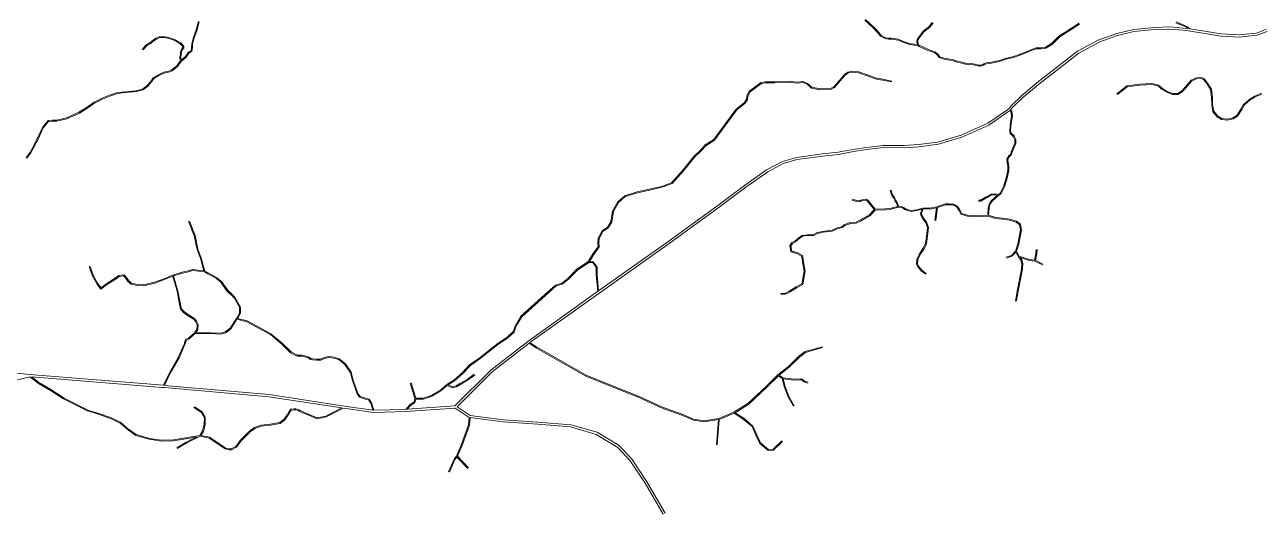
# Model space of a CAD drawing. Header units: millimetres. Extents: x 617885 to 663705, y 7172943 to 7234736.
# Drawn here: x 631936 to 639759, y 7181541 to 7184640 of the extents above; entities that cross this region are included whole.
import ezdxf

# ---------------------------------------------------------------- set-up
doc = ezdxf.new("R2010")
doc.units = ezdxf.units.MM
doc.layers.add('VIAS', color=7, linetype='Continuous', lineweight=5)

msp = doc.modelspace()

# ---------------------------------------------------------------- linework, layer by layer
at = {"layer": 'VIAS', "color": 253}
for points in [[(631950.1, 7183794.1), (631976.9, 7183832.8), (632022.9, 7183918.9), (632053.9, 7183986.7), (632087, 7184027), (632112.3, 7184029.8), (632139.2, 7184029.8), (632203.5, 7184044.7), (632282.5, 7184080.5), (632322.8, 7184104.3), (632378.9, 7184143.9), (632433.1, 7184171), (632475, 7184187.5), (632517.7, 7184202.2), (632551.2, 7184207.9), (632643.1, 7184216.2), (632685.6, 7184226.8), (632716, 7184251.2), (632739.4, 7184277.5), (632754, 7184298.7), (632786, 7184318.3), (632819.8, 7184333.7), (632847.2, 7184340.4), (632869.6, 7184348.8), (632904, 7184375.4), (632926, 7184406.7), (632958, 7184435.3), (632977.2, 7184461.1), (632994.7, 7184471.6), (632998.3, 7184495.1), (632999.2, 7184517.7), (633007.5, 7184550.1), (633027.7, 7184606.5), (633041.2, 7184658.6)], [(632680.4, 7184483.8), (632702.7, 7184511.2), (632730.7, 7184526.5), (632741.5, 7184536.5), (632767.2, 7184554.4), (632786.5, 7184563.2), (632822.8, 7184564.1), (632841, 7184561.5), (632871.7, 7184551.2), (632888, 7184544.4), (632906.6, 7184534.2), (632923.9, 7184524.8), (632943.7, 7184504.9), (632942.7, 7184493.5), (632931.5, 7184476.4), (632928.4, 7184465.4), (632927.6, 7184449.6), (632925.1, 7184433.8), (632926.3, 7184415), (632953.5, 7184439.3), (632973.1, 7184465.7), (632989.2, 7184475.3), (632992.4, 7184495.7), (632993.2, 7184518.6), (633001.7, 7184551.8), (633022, 7184608.2), (633035.5, 7184660.5)], [(637424.6, 7184277.3), (637376.8, 7184287.5), (637321.6, 7184297.5), (637275.5, 7184314), (637215.1, 7184336), (637177.4, 7184340), (637149.7, 7184334.4), (637132, 7184323), (637111.8, 7184298.5), (637063.1, 7184242.5), (637039.4, 7184230.3), (636971.1, 7184227.3), (636917.3, 7184238.5), (636889.3, 7184263.6), (636864.2, 7184274.7), (636829.6, 7184270.4), (636782.6, 7184273.8), (636686, 7184272.9), (636626.4, 7184272.9), (636600.1, 7184268.4), (636579.2, 7184253.2), (636528.7, 7184215.9), (636514.7, 7184186.8), (636511.7, 7184164.5), (636496, 7184140.9), (636443.9, 7184101.7), (636372.6, 7184004.4), (636304.4, 7183908.6), (636248.2, 7183874), (636219.8, 7183842.1), (636178.2, 7183802.9), (636107.9, 7183714.8), (636035.9, 7183635.6), (635977.8, 7183612.7), (635883.2, 7183590.9), (635815.7, 7183575.4), (635738.1, 7183552.3), (635696.5, 7183514.8), (635664.1, 7183457.7), (635652.6, 7183389.6), (635629.8, 7183353.8), (635596.1, 7183331.7), (635573.5, 7183286.6), (635570.7, 7183258.5), (635572.7, 7183232.5), (635545.1, 7183195.1), (635511.6, 7183141.1), (635535.5, 7183139.4), (635560.4, 7183106.1), (635560.4, 7183056.2), (635569.4, 7182954.4), (636007.8, 7183266.2), (636324.5, 7183495.3), (636493.3, 7183622.9), (636632.9, 7183721.2), (636733.4, 7183773.7), (636821.9, 7183800), (636987.1, 7183822.1), (637086.5, 7183832.9), (637180.2, 7183850.3), (637265.2, 7183862.8), (637370, 7183876.1), (637505, 7183874.8), (637595.6, 7183881.8), (637718.1, 7183896.5), (637864.9, 7183940.8), (638033, 7184016.9), (638166, 7184108.4), (638183.7, 7184129.2), (638246.3, 7184190.1), (638345.2, 7184271.5), (638602.5, 7184471.8), (638736.8, 7184544.1), (638849.9, 7184584.9), (638955.3, 7184609.9), (639090.9, 7184623.2), (639187, 7184626.5), (639271, 7184618.8), (639303.1, 7184615.5), (639291.9, 7184624.3), (639223.5, 7184651.5)], [(638614.3, 7184643.4), (638531, 7184590.3), (638488.1, 7184561.9), (638442.6, 7184517.4), (638400.4, 7184491.1), (638371.6, 7184487.9), (638341, 7184487.9), (638307.5, 7184475.8), (638271.3, 7184459.2), (638197.7, 7184433.3), (638148.1, 7184420.9), (638108.8, 7184407.5), (638056.4, 7184397.3), (638041.6, 7184394.1), (638024.8, 7184392.5), (638015.7, 7184388.6), (638005.9, 7184382.9), (637989.5, 7184376.9), (637971.6, 7184378.6), (637951.1, 7184383.5), (637932.9, 7184387.5), (637914.2, 7184385.9), (637899.1, 7184388.4), (637877, 7184394.1), (637859.2, 7184399), (637839.5, 7184403.1), (637815.2, 7184412), (637791.9, 7184415.2), (637755.5, 7184421.6), (637726.7, 7184431.8), (637713.4, 7184450), (637698.7, 7184461.7), (637676.4, 7184469.6), (637655.1, 7184477), (637599.5, 7184502.3), (637591, 7184507.7), (637569.2, 7184510.2), (637540, 7184513.8), (637502.2, 7184526.7), (637478.4, 7184537.4), (637464.5, 7184542), (637441, 7184546.7), (637423.5, 7184547.9), (637405.4, 7184547.9), (637383.3, 7184551.6), (637353.7, 7184566.4), (637334.3, 7184593), (637307.2, 7184620.1), (637254.6, 7184669)], [(637682.4, 7184654), (637659.5, 7184627.2), (637624.3, 7184598.6), (637585.9, 7184545.9), (637584.1, 7184533.3), (637588.2, 7184514.1), (637569.9, 7184516.1), (637541.4, 7184519.7), (637504.4, 7184532.3), (637480.6, 7184543), (637466, 7184547.9), (637441.8, 7184552.7), (637423.7, 7184553.9), (637405.9, 7184553.9), (637385.2, 7184557.4), (637357.7, 7184571.1), (637338.9, 7184596.9), (637311.3, 7184624.4), (637259.1, 7184673.1)], [(638611.9, 7184648.9), (638527.7, 7184595.4), (638484.3, 7184566.6), (638438.8, 7184522.2), (638398.4, 7184496.9), (638371.3, 7184493.9), (638340, 7184493.9), (638305.2, 7184481.3), (638269.1, 7184464.8), (638196, 7184439.1), (638146.4, 7184426.7), (638107.2, 7184413.3), (638055.2, 7184403.2), (638040.7, 7184400), (638023.4, 7184398.3), (638013, 7184394), (638003.3, 7184388.4), (637988.7, 7184383), (637972.6, 7184384.6), (637952.4, 7184389.4), (637933.2, 7184393.6), (637914.5, 7184391.9), (637900.3, 7184394.3), (637878.5, 7184399.9), (637860.6, 7184404.8), (637841.2, 7184408.9), (637816.7, 7184417.8), (637792.9, 7184421.1), (637757, 7184427.4), (637730.5, 7184436.8), (637717.8, 7184454.2), (637701.6, 7184467), (637678.4, 7184475.3), (637657.4, 7184482.5), (637602.4, 7184507.6), (637594.7, 7184512.5), (637590.2, 7184533.5), (637591.6, 7184543.6), (637628.6, 7184594.4), (637663.7, 7184622.9), (637687.5, 7184650.7)], [(639798.5, 7184610.8), (639734.1, 7184586.9), (639626.1, 7184575.7), (639512, 7184582.1), (639313.7, 7184614.8), (639294.9, 7184629.6), (639225.4, 7184657.2)], [(632685.1, 7184480), (632706.6, 7184506.5), (632734.2, 7184521.6), (632745.3, 7184531.8), (632770.2, 7184549.2), (632787.9, 7184557.2), (632822.4, 7184558), (632839.6, 7184555.6), (632869.6, 7184545.6), (632885.4, 7184539), (632903.7, 7184529), (632920.2, 7184519.9), (632937.5, 7184502.7), (632936.8, 7184495.6), (632926, 7184479), (632922.4, 7184466.4), (632921.6, 7184450.2), (632919, 7184434.1), (632920.7, 7184409.5), (632899.6, 7184379.6), (632866.6, 7184354.1), (632845.5, 7184346.1), (632817.8, 7184339.4), (632783.2, 7184323.6), (632749.8, 7184303.1), (632734.6, 7184281.2), (632711.9, 7184255.5), (632682.8, 7184232.3), (632642, 7184222.1), (632550.4, 7184213.9), (632516.2, 7184208), (632472.9, 7184193.1), (632430.6, 7184176.5), (632375.8, 7184149.1), (632319.5, 7184109.4), (632279.7, 7184085.8), (632201.6, 7184050.4), (632138.5, 7184035.8), (632112, 7184035.8), (632083.9, 7184032.7), (632048.8, 7183990), (632017.6, 7183921.6), (631971.7, 7183835.9), (631945.2, 7183797.5)], [(639803.5, 7184597.7), (639737.3, 7184573.2), (639626.4, 7184561.7), (639510.4, 7184568.2), (639318, 7184599.9), (639269.7, 7184604.8), (639186.6, 7184612.4), (639091.8, 7184609.2), (638957.6, 7184596.1), (638853.9, 7184571.5), (638742.5, 7184531.3), (638610.2, 7184460.1), (638353.9, 7184260.5), (638255.6, 7184179.6), (638193.9, 7184119.7), (638177.7, 7184100.5), (638185.7, 7184092.5), (638190.3, 7184062.5), (638180.3, 7184000.6), (638178.3, 7183966), (638181.4, 7183954.3), (638200.3, 7183936.1), (638210.3, 7183911.8), (638210.3, 7183888.2), (638192.4, 7183844.1), (638181.9, 7183813.8), (638170.7, 7183806.1), (638160.5, 7183787.2), (638161.7, 7183769.8), (638167.6, 7183743.5), (638167.6, 7183716), (638156.1, 7183667.9), (638139.5, 7183614.5), (638117.1, 7183569.8), (638099.4, 7183556.7), (638061.2, 7183523.6), (638047.4, 7183502.4), (638041.5, 7183475.7), (638038.9, 7183433.6), (638084.3, 7183418.5), (638125.8, 7183415.2), (638173.5, 7183409.2), (638215.5, 7183395.9), (638240.6, 7183376.4), (638247.1, 7183342.2), (638230.2, 7183251.7), (638215.6, 7183206.1), (638232, 7183174.8), (638296.6, 7183154.2), (638329.7, 7183150.2), (638337.9, 7183190.3), (638339.7, 7183216.5)], [(634383, 7182372.9), (634411.7, 7182276.2), (634459.6, 7182275.7), (634511.5, 7182293.3), (634568.1, 7182326.7), (634608.1, 7182362.4), (634608.6, 7182362.7), (634653.3, 7182389.9), (634703.7, 7182434.9), (634755.3, 7182487.9), (634808.4, 7182525.6), (634925.7, 7182617.3), (634990.3, 7182662.3), (635028.9, 7182697), (635042.5, 7182735.8), (635078.2, 7182795.2), (635227.7, 7182928.9), (635296.9, 7182992.1), (635336.3, 7183003.9), (635372.9, 7183030.9), (635431.9, 7183091.7), (635504.2, 7183140.6), (635540.1, 7183198.4), (635566.5, 7183234.3), (635564.7, 7183258.5), (635567.7, 7183288.3), (635591.4, 7183335.8), (635625.4, 7183358.1), (635646.9, 7183391.8), (635658.4, 7183459.8), (635691.8, 7183518.6), (635735.1, 7183557.6), (635814.2, 7183581.2), (635881.9, 7183596.7), (635976, 7183618.4), (636032.4, 7183640.7), (636103.3, 7183718.7), (636173.7, 7183806.9), (636215.5, 7183846.3), (636244.3, 7183878.7), (636300.2, 7183913.1), (636367.8, 7184007.9), (636439.6, 7184105.9), (636491.5, 7184145.1), (636506, 7184166.7), (636508.9, 7184188.5), (636523.9, 7184219.8), (636575.6, 7184258), (636597.7, 7184274.1), (636625.9, 7184278.9), (636686, 7184278.9), (636782.8, 7184279.8), (636829.5, 7184276.4), (636865.1, 7184280.9), (636892.6, 7184268.7), (636920.1, 7184244.1), (636971.6, 7184233.4), (637037.8, 7184236.2), (637059.4, 7184247.3), (637107.2, 7184302.4), (637127.9, 7184327.5), (637147.4, 7184340.1), (637177.1, 7184346), (637216.5, 7184341.9), (637277.5, 7184319.6), (637323.2, 7184303.3), (637377.9, 7184293.4), (637425.8, 7184283.1)], [(638851.5, 7184203.3), (638913.6, 7184253.2), (638995.3, 7184264.1), (639072, 7184266.8), (639114.8, 7184258), (639137.6, 7184237.4), (639169.7, 7184217.4), (639203.6, 7184204.4), (639235.9, 7184204.4), (639260.9, 7184219.2), (639285.1, 7184246.5), (639320.4, 7184288), (639354.1, 7184303.3), (639386, 7184306.4), (639403.9, 7184297.9), (639425.2, 7184270.4), (639450.2, 7184231.3), (639456.5, 7184181.3), (639457.2, 7184133.1), (639464.7, 7184091.8), (639489.2, 7184060.7), (639515.8, 7184046.6), (639551.7, 7184042.2), (639585.2, 7184049.6), (639611.1, 7184065.9), (639636.8, 7184105.9), (639653.2, 7184135.5), (639692.2, 7184169), (639724.3, 7184188.2), (639766.9, 7184206)], [(638855.3, 7184198.6), (638916.1, 7184247.4), (638995.8, 7184258.2), (639071.5, 7184260.8), (639112, 7184252.5), (639134, 7184232.6), (639167, 7184212), (639202.5, 7184198.4), (639237.5, 7184198.4), (639264.8, 7184214.5), (639289.7, 7184242.6), (639324.1, 7184283.1), (639355.7, 7184297.4), (639384.9, 7184300.3), (639400, 7184293.1), (639420.3, 7184266.9), (639444.4, 7184229.2), (639450.5, 7184180.9), (639451.2, 7184132.5), (639459.1, 7184089.3), (639485.3, 7184056), (639514, 7184040.8), (639551.9, 7184036.1), (639587.5, 7184044), (639615.4, 7184061.5), (639642, 7184102.8), (639657.9, 7184131.6), (639695.7, 7184164.1), (639727, 7184182.9), (639768, 7184200)], [(637973.9, 7183528.9), (637988.5, 7183529.8), (638022.9, 7183549.5), (638055, 7183568.2), (638084.1, 7183569.6), (638097.2, 7183562.6), (638112.4, 7183573.7), (638133.9, 7183616.7), (638150.3, 7183669.5), (638161.6, 7183716.8), (638161.6, 7183742.9), (638155.7, 7183768.9), (638154.4, 7183788.6), (638166.1, 7183810.2), (638176.9, 7183817.6), (638186.8, 7183846.2), (638204.3, 7183889.3), (638204.3, 7183910.6), (638195.3, 7183932.7), (638176, 7183951.2), (638172.3, 7183965.4), (638174.4, 7184001.2), (638184.2, 7184062.5), (638180, 7184089.7), (638173.3, 7184096.4), (638039.9, 7184004.7), (637869.8, 7183927.7), (637721, 7183882.8), (637596.9, 7183867.8), (637505.5, 7183860.8), (637370.8, 7183862.1), (637267.1, 7183848.9), (637182.5, 7183836.5), (637088.5, 7183819.1), (636988.8, 7183808.2), (636824.9, 7183786.2), (636738.7, 7183760.6), (636640.2, 7183709.2), (636501.6, 7183611.6), (636332.8, 7183484), (636015.9, 7183254.8), (635571.9, 7182939), (635570.5, 7182938), (635134.6, 7182627.2), (635179.5, 7182597.6), (635253.8, 7182555.6), (635490.8, 7182421.1), (635636.5, 7182362), (635822.6, 7182288.1), (635974.8, 7182218.4), (636099.5, 7182174), (636171.1, 7182142.5), (636237.9, 7182132), (636330.1, 7182146.7), (636426.8, 7182186.6), (636517.3, 7182243.3), (636627, 7182344.5), (636705.2, 7182422.6), (636705.4, 7182422.8), (636773.7, 7182478.3), (636839.6, 7182543), (636877.2, 7182571.2), (636986.4, 7182601.3)], [(637173.5, 7183529.5), (637213, 7183518), (637224.7, 7183521.2), (637236.9, 7183526.5), (637262.8, 7183529.3), (637271, 7183524.2), (637314.5, 7183469.5), (637285.3, 7183437.4), (637224, 7183402.1), (637199.7, 7183389.3), (637164.8, 7183387), (637126.5, 7183374.8), (637109.5, 7183360.7), (637079.9, 7183354.1), (637047.7, 7183339.1), (636989.4, 7183331.6), (636952.7, 7183324), (636930.4, 7183312.1), (636890.3, 7183310.6), (636859.4, 7183306), (636842.2, 7183295), (636813.7, 7183271.1), (636793.7, 7183260.3), (636780.6, 7183239.1), (636787.2, 7183201.5), (636824.8, 7183192.1), (636854.9, 7183174.9), (636859, 7183159.9), (636860.5, 7183135.9), (636871, 7183082.2), (636856.3, 7182999.9), (636821.4, 7182979.6), (636776.3, 7182952.6), (636748.6, 7182939.4), (636724.2, 7182940.5)], [(637175.2, 7183535.3), (637213, 7183524.2), (637222.7, 7183526.9), (637235.4, 7183532.3), (637264.2, 7183535.5), (637275, 7183528.7), (637319.9, 7183472.4), (637384.3, 7183475), (637412.9, 7183477), (637463.2, 7183489.6), (637455.1, 7183511), (637445.7, 7183526.4), (637437, 7183543.8), (637423.4, 7183564.9), (637415.9, 7183591.5)], [(637974.2, 7183522.9), (637990.3, 7183523.8), (638025.9, 7183544.3), (638056.8, 7183562.3), (638082.8, 7183563.5), (638092.2, 7183558.5), (638056.6, 7183527.6), (638041.8, 7183504.8), (638035.6, 7183476.5), (638033, 7183434.4), (637969, 7183430.7), (637912.8, 7183431.7), (637866.5, 7183445.8), (637856.2, 7183468.3), (637847.2, 7183481.2), (637838, 7183493.5), (637817.2, 7183504.9), (637788.1, 7183505.9), (637765, 7183505.9), (637711.9, 7183487.3), (637666.6, 7183477.9), (637623, 7183479.6), (637622.1, 7183479.5), (637583.6, 7183468.9), (637548.1, 7183463), (637522.1, 7183470.8), (637511, 7183476), (637499.6, 7183483.4), (637488.2, 7183488.4), (637469.3, 7183490.3), (637460.5, 7183513.7), (637451, 7183529.3), (637442.2, 7183546.8), (637428.9, 7183567.4), (637421.6, 7183593.2)], [(636724, 7182934.5), (636749.8, 7182933.4), (636779.2, 7182947.3), (636824.4, 7182974.4), (636861.7, 7182996.1), (636877.1, 7183082.2), (636866.5, 7183136.7), (636865, 7183160.8), (636860, 7183178.9), (636827, 7183197.7), (636792.4, 7183206.4), (636786.9, 7183237.9), (636797.9, 7183255.8), (636817.1, 7183266.1), (636845.7, 7183290.2), (636861.6, 7183300.3), (636890.8, 7183304.7), (636932, 7183306.2), (636954.8, 7183318.3), (636990.4, 7183325.7), (637049.4, 7183333.3), (637081.9, 7183348.4), (637112.2, 7183355.2), (637129.5, 7183369.4), (637165.9, 7183381.1), (637201.3, 7183383.4), (637226.9, 7183396.8), (637289.1, 7183432.7), (637319.9, 7183466.4), (637384.6, 7183469), (637413.8, 7183471.1), (637467.4, 7183484.4), (637486.6, 7183482.5), (637496.7, 7183478.1), (637508.1, 7183470.7), (637520, 7183465.2), (637547.8, 7183456.8), (637584.9, 7183463), (637618.1, 7183472.1), (637608.6, 7183445.9), (637609.6, 7183433.4), (637622.9, 7183409.4), (637642.6, 7183383.7), (637652.6, 7183354.6), (637647.5, 7183319.9), (637640, 7183252.2), (637622.8, 7183223.1), (637600.6, 7183188.6), (637585.1, 7183152.9), (637582.7, 7183126.6), (637590, 7183108), (637614.2, 7183079.1), (637640.4, 7183060.6)], [(637699.3, 7183401), (637709.2, 7183480.6), (637667.1, 7183471.8), (637624.9, 7183473.5), (637614.7, 7183445.1), (637615.4, 7183435.2), (637628, 7183412.7), (637648, 7183386.6), (637658.7, 7183355.2), (637653.5, 7183319.2), (637645.8, 7183250.2), (637627.9, 7183219.9), (637605.9, 7183185.8), (637591, 7183151.4), (637588.8, 7183127.5), (637595.2, 7183111.1), (637618.3, 7183083.6), (637643.9, 7183065.5)], [(638150.6, 7183168.2), (638183.4, 7183179.3), (638209.7, 7183207.3), (638224.4, 7183253.1), (638241, 7183342.1), (638235.1, 7183373), (638212.7, 7183390.5), (638172.2, 7183403.3), (638125.2, 7183409.3), (638083.1, 7183412.6), (638035.4, 7183428.5), (637969.1, 7183424.7), (637911.8, 7183425.7), (637862.2, 7183440.9), (637851, 7183465.3), (637842.4, 7183477.7), (637834, 7183488.9), (637815.6, 7183499), (637788, 7183499.9), (637766.1, 7183499.9), (637715.5, 7183482.2), (637705.3, 7183400.3)], [(632973.1, 7183394.1), (633008.6, 7183304.4), (633027.3, 7183217.9), (633048.4, 7183161), (633070.5, 7183081.5), (632998.3, 7183089.3), (632971.9, 7183082.2), (632933.2, 7183072.7), (632874.5, 7183054.3), (632874.3, 7183054.2), (632829.8, 7183036.4), (632758.5, 7183010.2), (632689.6, 7182993.5), (632650.3, 7182995.6), (632612.4, 7183002.8), (632594.3, 7183018.8), (632578.6, 7183040.7), (632564.9, 7183055.6), (632531, 7183052.3), (632511.5, 7183037.1), (632450.5, 7182998.2), (632420, 7182974.7), (632401, 7182997.5), (632370.8, 7183049.6), (632349.9, 7183110.2)], [(634377.3, 7182371.2), (634406.4, 7182273.2), (634400.9, 7182251.5), (634375.1, 7182233.4), (634349.7, 7182204.7), (634347, 7182204.5), (634145.7, 7182199.7), (634132.1, 7182245.8), (634118, 7182268.7), (634088.1, 7182277.5), (634060.1, 7182286.8), (634045.4, 7182306.1), (634033.5, 7182341.7), (634016.7, 7182388.5), (634003.3, 7182439.4), (633966.8, 7182492.5), (633927.7, 7182525.6), (633894.4, 7182535.4), (633862.1, 7182540.3), (633832.6, 7182532.5), (633809, 7182522.1), (633784, 7182522.1), (633758.4, 7182525), (633747.8, 7182526.7), (633735.4, 7182536.2), (633692.4, 7182547), (633662.2, 7182547), (633622.1, 7182568.4), (633567.9, 7182622.6), (633494.9, 7182683.1), (633423.1, 7182722.2), (633344.8, 7182764.6), (633283.3, 7182781), (633301.7, 7182813), (633301.7, 7182852.8), (633266.1, 7182915.4), (633219.2, 7182962.2), (633182, 7183013.3), (633152.8, 7183038.1), (633098.3, 7183069), (633077.1, 7183080.1), (633054.1, 7183162.8), (633033.1, 7183219.6), (633014.4, 7183306.1), (632978.6, 7183396.3)], [(638381.9, 7183124.9), (638335.5, 7183148.5), (638343.9, 7183189.5), (638345.7, 7183216.1)], [(634785.8, 7182421.8), (634739.7, 7182388.8), (634694.3, 7182362.6), (634669.4, 7182347.8), (634644.1, 7182341.3), (634610.6, 7182356.6), (634571.7, 7182321.8), (634514.1, 7182287.9), (634460.5, 7182269.7), (634411.8, 7182270.2), (634406.1, 7182247.9), (634379.1, 7182228.9), (634358.2, 7182205.3), (634660.3, 7182227), (634886.9, 7182453.4), (635121.4, 7182635), (635121.6, 7182635.2), (635563.2, 7182950), (635563.7, 7182950.4), (635554.4, 7183055.9), (635554.4, 7183104.1), (635532.3, 7183133.6), (635507.2, 7183135.4), (635435.7, 7183087.1), (635376.9, 7183026.3), (635339, 7182998.4), (635299.9, 7182986.7), (635231.7, 7182924.4), (635082.9, 7182791.4), (635047.9, 7182733.2), (635034, 7182693.5), (634994.1, 7182657.6), (634929.2, 7182612.4), (634812, 7182520.8), (634759.2, 7182483.3), (634707.9, 7182430.5), (634656.9, 7182385), (634616.5, 7182360.5), (634644.7, 7182347.7), (634667, 7182353.4), (634691.2, 7182367.8), (634736.4, 7182393.8), (634782.3, 7182426.7)], [(638152.6, 7183162.5), (638186.7, 7183174.2), (638211.6, 7183200.7), (638227.3, 7183171), (638227.5, 7183170.6), (638243.1, 7183149), (638249.8, 7183128), (638248.1, 7183092.7), (638219.4, 7182953.4), (638209.5, 7182890.2)], [(638379.2, 7183119.5), (638331.2, 7183143.9), (638295.3, 7183148.3), (638237.7, 7183166.7), (638248.5, 7183151.7), (638255.9, 7183128.8), (638254.1, 7183091.9), (638225.3, 7182952.3), (638215.4, 7182889.3)], [(632344.2, 7183108.3), (632365.3, 7183047.1), (632396.1, 7182994), (632419.1, 7182966.4), (632453.9, 7182993.3), (632514.9, 7183032.2), (632533.3, 7183046.5), (632562.5, 7183049.4), (632574, 7183037), (632589.8, 7183014.8), (632609.7, 7182997.2), (632649.6, 7182989.6), (632690.2, 7182987.5), (632760.2, 7183004.4), (632831.9, 7183030.8), (632873.4, 7183047.4), (632900.6, 7182952.2), (632916, 7182870.3), (632922.2, 7182838.4), (632944.5, 7182817), (632967.2, 7182799.6), (633008.1, 7182774), (633018, 7182760.9), (633028.7, 7182740.4), (633026.2, 7182710.3), (633011.4, 7182689.7), (632974.1, 7182656.3), (632954.9, 7182646.2), (632944.8, 7182617.9), (632907.8, 7182533.8), (632850.5, 7182431.7), (632815.4, 7182357.1), (631966.7, 7182425.1), (631966.7, 7182425.1), (631827.1, 7182440.6)], [(633073.7, 7183075.1), (633095.5, 7183063.8), (633149.4, 7183033.2), (633177.5, 7183009.2), (633214.7, 7182958.3), (633261.3, 7182911.7), (633295.7, 7182851.2), (633295.7, 7182814.6), (633276.1, 7182780.7), (633236.4, 7182718.4), (633205.9, 7182695.3), (633179.8, 7182688), (633112, 7182690.1), (633019.5, 7182690.7), (633032.1, 7182708.1), (633034.8, 7182741.6), (633023.1, 7182764.1), (633012.3, 7182778.5), (632970.6, 7182804.5), (632948.5, 7182821.5), (632927.8, 7182841.4), (632921.9, 7182871.4), (632906.5, 7182953.6), (632879.1, 7183049.4), (632934.8, 7183066.9), (632973.4, 7183076.3), (632998.8, 7183083.2), (633073.7, 7183075.1)], [(634139.2, 7182200.5), (633960.4, 7182225.2), (633484, 7182299.1), (632821.8, 7182356.5), (632855.8, 7182428.9), (632913.2, 7182531.1), (632950.3, 7182615.7), (632959.7, 7182642), (632977.6, 7182651.4), (633014.8, 7182684.7), (633111.9, 7182684.1), (633180.5, 7182681.9), (633208.6, 7182689.8), (633240.9, 7182714.3), (633280.1, 7182775.6), (633342.6, 7182759), (633420.3, 7182716.9), (633491.5, 7182678.1), (633563.8, 7182618.2), (633618.5, 7182563.5), (633660.7, 7182541), (633691.7, 7182541), (633732.8, 7182530.7), (633745.3, 7182521.1), (633757.6, 7182519), (633783.7, 7182516.1), (633810.3, 7182516.1), (633834.5, 7182526.8), (633862.4, 7182534.2), (633893.1, 7182529.6), (633924.8, 7182520.2), (633962.3, 7182488.4), (633997.8, 7182436.8), (634010.9, 7182386.7), (634027.8, 7182339.7), (634040, 7182303.2), (634056.5, 7182281.7), (634086.3, 7182271.7), (634114.1, 7182263.6), (634126.5, 7182243.3), (634139.2, 7182200.5)], [(635991.2, 7181547.7), (635875.9, 7181745.2), (635781.4, 7181887.9), (635700.8, 7181975.1), (635560.6, 7182059.6), (635394.2, 7182107.8), (635185.7, 7182124.5), (634967.4, 7182138.8), (634756.7, 7182166.9), (634674.4, 7182221.3), (634896.2, 7182442.9), (635129.4, 7182623.4), (635176.4, 7182592.4), (635250.8, 7182550.4), (635488.2, 7182415.7), (635634.3, 7182356.5), (635820.2, 7182282.5), (635972.5, 7182212.8), (636097.3, 7182168.4), (636169.4, 7182136.6), (636237.9, 7182126), (636327.7, 7182140.2), (636315.3, 7181981.3)], [(636896.6, 7182376), (636872.3, 7182383.9), (636859, 7182396.8), (636844.9, 7182398.3), (636826.3, 7182395.1), (636790.3, 7182398.2), (636735.9, 7182404.2), (636712.3, 7182420.7), (636777.7, 7182473.8), (636843.5, 7182538.4), (636879.9, 7182565.7), (636988, 7182595.5)], [(632899.1, 7181962.3), (632959.2, 7181997.7), (633026.7, 7182031.4), (632993.2, 7182025.7), (632878.5, 7182006.2), (632800.7, 7182003.4), (632724, 7182015.6), (632639.5, 7182039.9), (632584.1, 7182079.4), (632540.5, 7182117.3), (632484.3, 7182145), (632403.5, 7182173.7), (632334.5, 7182195.2), (632182.3, 7182271.5), (632098.9, 7182325.2), (632022.9, 7182369.5), (631969.3, 7182411.7), (631782.8, 7182364.2)], [(633010.8, 7182221.6), (633058.9, 7182189.2), (633079.5, 7182155.9), (633077.8, 7182107.9), (633067.7, 7182067.7), (633050.8, 7182039.8), (633106.4, 7182029.1), (633156.2, 7181995.9), (633207.5, 7181960.1), (633231.2, 7181954.5), (633244, 7181955.3), (633272.4, 7181970.3), (633300.1, 7182008.5), (633359.7, 7182066.4), (633390.2, 7182089.5), (633432.3, 7182104.3), (633489.4, 7182110.5), (633550.7, 7182121.7), (633578.6, 7182142.7), (633599, 7182173.2), (633610.4, 7182190.8), (633620.5, 7182205.3), (633641.6, 7182208.6), (633653.7, 7182208.6), (633669.9, 7182203.2), (633681.4, 7182197), (633699.9, 7182188.8), (633725.7, 7182177.4), (633787.5, 7182151.4), (633843.6, 7182162.4), (633943.7, 7182213.7), (633482.4, 7182285.2), (632822, 7182342.4), (632805.5, 7182343.8), (631981.4, 7182409.8), (632026.3, 7182374.5), (632102.1, 7182330.3), (632185.3, 7182276.7), (632336.7, 7182200.8), (632405.4, 7182179.4), (632486.6, 7182150.5), (632543.9, 7182122.4), (632587.8, 7182084.1), (632642.2, 7182045.4), (632725.3, 7182021.4), (632801.1, 7182009.4), (632877.9, 7182012.2), (632992.1, 7182031.6), (633044.2, 7182040.4), (633062.1, 7182070.1), (633071.8, 7182108.7), (633073.4, 7182154.3), (633054.5, 7182185), (633007.4, 7182216.6)], [(636802.6, 7182225), (636769.5, 7182284.3), (636744.1, 7182348.8), (636732.1, 7182399.5), (636707.6, 7182416.6), (636631.1, 7182340.2), (636521, 7182238.6), (636433.8, 7182183.9), (636489.2, 7182148.3), (636547, 7182099.1), (636570.5, 7182043.6), (636595.5, 7181993.5), (636644.9, 7181950.4), (636674.3, 7181952.4), (636730.6, 7182006.5)], [(636894.7, 7182370.3), (636869.1, 7182378.7), (636856.3, 7182391.1), (636845.1, 7182392.3), (636826.6, 7182389.1), (636789.8, 7182392.2), (636738.7, 7182397.9), (636749.8, 7182350.6), (636775, 7182286.9), (636807.9, 7182227.9)], [(632814.9, 7182343.1), (632814.8, 7182343.1)], [(634619.3, 7181810.2), (634654.9, 7181889.8), (634669.8, 7181909.4), (634699.6, 7181979.2), (634746.1, 7182106.6), (634750.6, 7182154.2), (634661.5, 7182213), (634347.8, 7182190.5), (634347.5, 7182190.5), (634144.9, 7182185.7), (634143.7, 7182185.8), (633953.7, 7182212), (633845.6, 7182156.7), (633786.8, 7182145.2), (633723.4, 7182171.9), (633697.5, 7182183.3), (633678.8, 7182191.6), (633667.5, 7182197.7), (633652.7, 7182202.6), (633642.1, 7182202.6), (633623.9, 7182199.8), (633615.4, 7182187.4), (633604, 7182169.9), (633583, 7182138.5), (633553.1, 7182116.1), (633490.3, 7182104.5), (633433.7, 7182098.4), (633393.1, 7182084.2), (633363.6, 7182061.9), (633304.7, 7182004.6), (633276.5, 7181965.6), (633245.7, 7181949.4), (633230.6, 7181948.5), (633205, 7181954.5), (633152.8, 7181990.9), (633104, 7182023.4), (633046.5, 7182034.6), (632962, 7181992.4), (632902.2, 7181957.1)], [(634746.5, 7181835.3), (634676, 7181908.5), (634705.2, 7181977), (634752, 7182105.3), (634756.5, 7182152.8), (634966, 7182124.9), (635184.6, 7182110.6), (635391.7, 7182093.9), (635555, 7182046.7), (635691.9, 7181964.1), (635770.4, 7181879.3), (635864, 7181737.8), (635979.1, 7181540.7)], [(636734.7, 7182002.2), (636676.9, 7181946.5), (636642.8, 7181944.2), (636590.7, 7181989.8), (636565, 7182041.1), (636542, 7182095.5), (636485.6, 7182143.5), (636427.9, 7182180.5), (636333.8, 7182141.7), (636321.3, 7181980.9)], [(634742.2, 7181831.1), (634672.7, 7181903.3), (634660.1, 7181886.7), (634624.7, 7181807.7)]]:
    msp.add_lwpolyline(points, dxfattribs=at)

doc.saveas('drawing.dxf')
